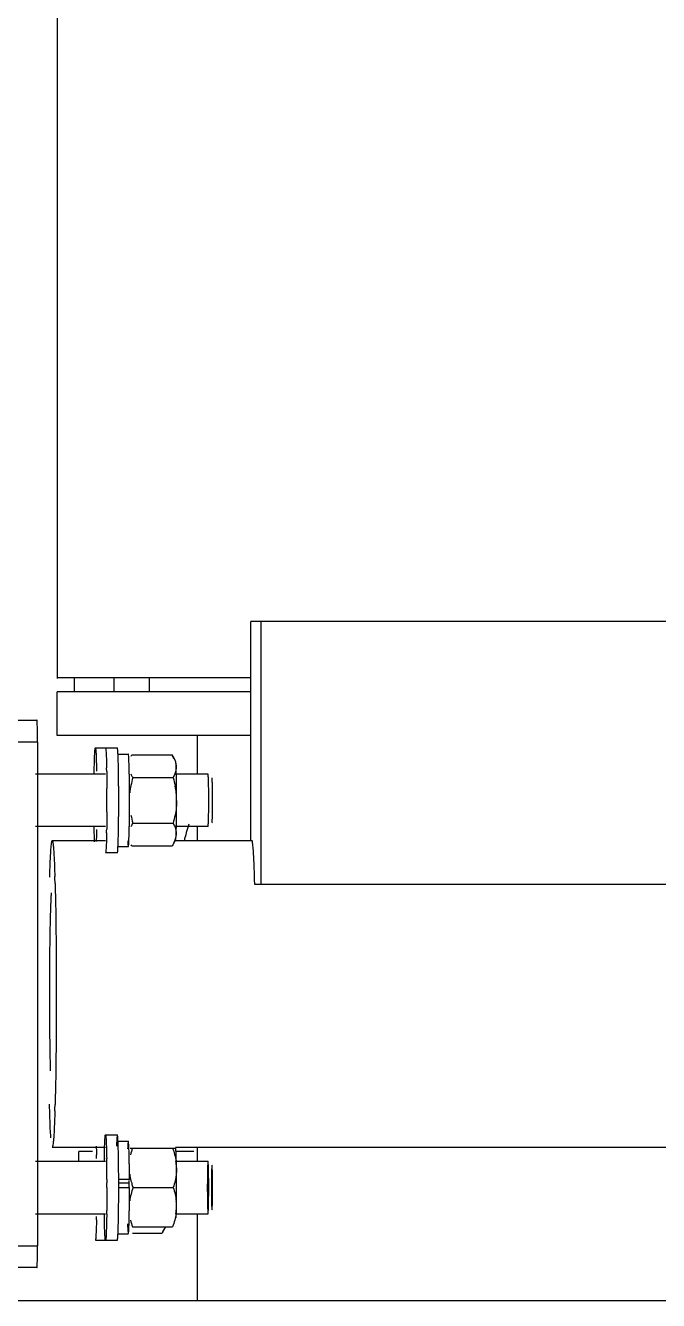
# Model space of a CAD drawing. Header units: millimetres. Extents: x 32496 to 166256, y 3504 to 23939.
# Drawn here: x 98440 to 98584.4, y 8093.1 to 8384.2 of the extents above; entities that cross this region are included whole.
import ezdxf

# ---------------------------------------------------------------- set-up
doc = ezdxf.new("R2010")
doc.units = ezdxf.units.MM
doc.layers.get('0').update_dxf_attribs({"lineweight": 35})
doc.layers.add('变压器模型_1__0', color=7, linetype='Continuous')

# ---------------------------------------------------------------- blocks, each defined once
blk = doc.blocks.new('gtrytrgtrr')
at = {"layer": '变压器模型_1__0', "color": 6, "linetype": 'Continuous'}
for p, q in [((66670.26, -72531.58), (66670.26, -72841.29)), ((66714.51, -72878.29), (66714.51, -72828.29)), ((66810.66, -72828.29), (66714.51, -72828.29)), ((66716.86, -72888.29), (66716.86, -72828.29)), ((66714.51, -72841.13), (66670.26, -72841.13)), ((66674.26, -72844.29), (66674.26, -72841.29)), ((66683.26, -72841.29), (66683.26, -72844.29)), ((66691.26, -72841.29), (66691.26, -72844.29)), ((66670.26, -72854.29), (66670.26, -72844.29)), ((66714.51, -72844.29), (66670.26, -72844.29)), ((66650.68, -72850.79), (66665.68, -72850.79)), ((66665.81, -72855.79), (66665.81, -72970.79)), ((66714.51, -72854.29), (66670.26, -72854.29)), ((66702.26, -72854.29), (66702.26, -72863.1)), ((66679.01, -72857.1), (66684.03, -72857.1)), ((66684.03, -72858.55), (66686.53, -72858.55)), ((66687.17, -72858.97), (66687.33, -72858.7)), ((66687.33, -72858.7), (66696.52, -72858.7)), ((66696.52, -72858.7), (66696.68, -72858.97)), ((66697.33, -72860.11), (66696.68, -72858.97)), ((66681.33, -72863.1), (66665.33, -72863.1)), ((66681.59, -72862.49), (66681.6, -72862.97)), ((66687.57, -72863.9), (66696.75, -72863.9)), ((66704.72, -72863.1), (66697.33, -72863.1)), ((66681.33, -72875.1), (66665.33, -72875.1)), ((66681.6, -72875.22), (66681.59, -72875.69)), ((66687.57, -72874.29), (66696.75, -72874.29)), ((66704.72, -72875.1), (66697.33, -72875.1)), ((66702.26, -72875.1), (66702.26, -72878.09)), ((66669.17, -72878.29), (66681.33, -72878.29)), ((66684.03, -72879.65), (66686.53, -72879.65)), ((66687.33, -72879.49), (66687.17, -72879.22)), ((66687.33, -72879.49), (66696.52, -72879.49)), ((66696.68, -72879.22), (66696.52, -72879.49)), ((66697.33, -72878.09), (66696.68, -72879.22)), ((66697.33, -72878.29), (66714.75, -72878.29)), ((66684.03, -72881.1), (66681.33, -72881.1)), ((66810.66, -72888.29), (66715.39, -72888.29)), ((66681.33, -72945.49), (66684.03, -72945.49)), ((66669.17, -72948.29), (66681.33, -72948.29)), ((66675.26, -72951.49), (66675.26, -72949.29)), ((66678.35, -72949.29), (66675.26, -72949.29)), ((66684.03, -72946.94), (66686.53, -72946.94)), ((66686.98, -72948.49), (66697.32, -72948.49)), ((66697.32, -72948.29), (66823.27, -72948.29)), ((66701.46, -72949.29), (66697.41, -72949.29)), ((66702.26, -72948.49), (66702.26, -72951.49)), ((66665.33, -72951.49), (66681.33, -72951.49)), ((66697.32, -72951.49), (66704.72, -72951.49)), ((66704.72, -72951.49), (66704.72, -72951.49)), ((66684.18, -72956.43), (66686.68, -72956.43)), ((66686.8, -72955.65), (66684.3, -72955.65)), ((66684.3, -72957.49), (66686.8, -72957.49)), ((66687.6, -72957.49), (66696.79, -72957.49)), ((66665.33, -72963.49), (66681.33, -72963.49)), ((66697.32, -72963.49), (66704.72, -72963.49)), ((66702.26, -72963.48), (66702.26, -72983.29)), ((66704.72, -72963.49), (66704.72, -72963.48)), ((66687.47, -72966.49), (66696.65, -72966.49)), ((66695.02, -72966.48), (66694.36, -72967.61)), ((66679.01, -72969.49), (66684.03, -72969.49)), ((66684.03, -72968.04), (66686.53, -72968.04)), ((66687.47, -72967.88), (66694.21, -72967.88)), ((66694.37, -72967.61), (66694.21, -72967.88)), ((66665.68, -72975.79), (66650.68, -72975.79)), ((66441.26, -72983.29), (66963.68, -72983.29))]:
    blk.add_line(p, q, dxfattribs=at)
at = {"layer": '变压器模型_1__0', "color": 9, "linetype": 'Continuous'}
for p, q in [((66665.81, -72855.79), (66653.82, -72855.79)), ((66653.82, -72970.79), (66665.81, -72970.79))]:
    blk.add_line(p, q, dxfattribs=at)
at = {"layer": '变压器模型_1__0', "color": 6, "linetype": 'Continuous'}
for centre, radius, start, end in [((66639.18, -72860.72), 45.05, 2.6935, 3.035), ((66439.2, -72866.65), 242.43, 0.9828, 1.1846), ((66429.9, -72866.88), 254.43, 0.9014, 1.1645), ((66443.08, -72867.49), 243.72, 0.848, 1.0477), ((66695.17, -72859.16), 8.96, 209.2763, 211.9436), ((66234.92, -72869.1), 446.72, 359.6639, 0.3483), ((66237.62, -72869.1), 446.72, 359.6517, 0.3361), ((66293.94, -72869.1), 392.86, 359.6628, 0.3372), ((66679.52, -72869.34), 18.05, 6.1649, 11.1228), ((66681.57, -72869.11), 15.99, 0.0421, 6.1297), ((66373.81, -72869.14), 323.74, 359.4632, 0.0079), ((66437.24, -72871.5), 244.39, 358.8326, 359.0179), ((66431.87, -72871.35), 252.46, 358.8185, 359.0985), ((66479.55, -72871.36), 207.23, 358.8277, 358.9504), ((66443.08, -72870.7), 243.72, 358.9523, 359.152), ((66750.26, -72890.79), 52.5, 162, 166.3241), ((66271.66, -72898.86), 398.3, 1.556, 1.7776), ((66267.52, -72927.6), 402.44, 358.2411, 358.4465), ((66652.48, -72949.85), 34.22, 2.6125, 3.4662), ((66436.88, -72955.04), 242.43, 0.9828, 1.1846), ((66403.88, -72955.67), 277.75, 0.8815, 0.9953), ((66373.93, -72956.13), 307.71, 0.7371, 0.8811), ((66337.1, -72956.61), 344.54, 0.6077, 0.7371), ((66378.39, -72956.11), 305.94, 0.7313, 0.9028), ((66483, -72955.14), 203.78, 1.051, 1.1923), ((66442.86, -72955.87), 243.93, 0.8516, 1.0495), ((66685.24, -72953.2), 12.29, 3.8818, 8.0421), ((66519.33, -72955.62), 178.21, 0.8467, 1.3567), ((66685.79, -72953.16), 11.73, 0.8756, 3.8717), ((66269.12, -72957.29), 412.52, 0.2291, 0.6027), ((66233.65, -72957.49), 447.99, 0.0002, 0.136), ((66236.21, -72957.49), 448.13, 0.0002, 0.138), ((66349.44, -72957.48), 337.32, 359.9988, 0.2643), ((66703.18, -72951.9), 16.54, 194.1444, 196.2945), ((66705.85, -72951.11), 19.33, 196.3241, 199.2543), ((66685.54, -72961.81), 11.99, 359.1837, 6.2139), ((66434.92, -72959.89), 244.39, 358.8326, 359.0179), ((66373.13, -72958.83), 308.5, 359.1187, 359.2683), ((66374.87, -72958.81), 309.46, 359.0981, 359.2996), ((66446.2, -72959.13), 240.59, 358.9289, 359.1646), ((66685.46, -72961.79), 12.06, 351.9245, 359.0759), ((66584.14, -72960.88), 113.39, 358.2302, 358.6387), ((66534.09, -72959.67), 163.46, 358.6324, 358.956), ((66493.72, -72958.91), 203.83, 358.95, 359.1364), ((66619.47, -72963.59), 67.26, 357.3635, 358.121)]:
    blk.add_arc(centre, radius, start, end, dxfattribs=at)
for points, knots in [([(66665.81, -72855.79), (66665.81, -72855.15), (66665.8, -72853.98), (66665.79, -72852.58), (66665.75, -72851.7), (66665.75, -72851.21), (66665.69, -72850.99), (66665.72, -72850.79), (66665.68, -72850.79)], [0, 0, 0, 0, 0.381777, 0.706451, 0.830657, 0.922865, 0.979922, 1, 1, 1, 1]), ([(66678.82, -72859.7), (66678.83, -72859.44), (66678.86, -72858.68), (66678.89, -72857.91), (66678.94, -72857.41)], [0, 0, 0, 0, 0.333885, 1, 1, 1, 1]), ([(66678.94, -72857.41), (66678.95, -72857.36), (66678.97, -72857.28), (66678.95, -72857.1), (66679.01, -72857.1)], [0, 0, 0, 0, 0.428297, 1, 1, 1, 1]), ([(66679.01, -72857.1), (66679.07, -72857.1), (66679.05, -72857.44), (66679.15, -72857.81), (66679.16, -72858.67), (66679.2, -72859.28), (66679.21, -72859.64)], [0, 0, 0, 0, 0.067125, 0.259821, 0.57384, 1, 1, 1, 1]), ([(66681.33, -72857.1), (66681.36, -72857.1), (66681.37, -72857.25), (66681.41, -72857.44), (66681.44, -72857.85), (66681.46, -72858.15), (66681.47, -72858.32)], [0, 0, 0, 0, 0.069702, 0.260174, 0.571225, 1, 1, 1, 1]), ([(66681.47, -72858.32), (66681.48, -72858.54), (66681.53, -72859.65), (66681.56, -72860.75), (66681.57, -72861.64)], [0, 0, 0, 0, 0.196806, 1, 1, 1, 1]), ([(66684.17, -72858.34), (66684.16, -72858.16), (66684.14, -72857.86), (66684.11, -72857.44), (66684.07, -72857.26), (66684.06, -72857.1), (66684.03, -72857.1)], [0, 0, 0, 0, 0.428782, 0.739861, 0.93035, 1, 1, 1, 1]), ([(66684.27, -72861.71), (66684.27, -72861.41), (66684.24, -72860.37), (66684.21, -72859.34), (66684.18, -72858.6)], [0, 0, 0, 0, 0.292562, 1, 1, 1, 1]), ([(66686.55, -72858.6), (66686.55, -72858.59), (66686.55, -72858.57), (66686.53, -72858.55), (66686.53, -72858.55)], [0, 0, 0, 0, 0.689902, 1, 1, 1, 1]), ([(66686.58, -72858.77), (66686.58, -72858.74), (66686.57, -72858.68), (66686.56, -72858.63), (66686.55, -72858.6)], [0, 0, 0, 0, 0.580511, 1, 1, 1, 1]), ([(66686.65, -72859.63), (66686.64, -72859.54), (66686.63, -72859.25), (66686.61, -72858.97), (66686.58, -72858.77)], [0, 0, 0, 0, 0.317413, 1, 1, 1, 1]), ([(66678.74, -72863.01), (66678.75, -72862.7), (66678.77, -72861.6), (66678.79, -72860.49), (66678.82, -72859.7)], [0, 0, 0, 0, 0.279193, 1, 1, 1, 1]), ([(66679.21, -72859.64), (66679.21, -72859.85), (66679.24, -72860.79), (66679.26, -72861.73), (66679.28, -72862.46)], [0, 0, 0, 0, 0.221177, 1, 1, 1, 1]), ([(66686.75, -72863.03), (66686.75, -72862.69), (66686.72, -72861.56), (66686.69, -72860.42), (66686.65, -72859.63)], [0, 0, 0, 0, 0.30292, 1, 1, 1, 1]), ([(66697.44, -72861.3), (66697.43, -72861.18), (66697.42, -72860.83), (66697.4, -72860.47), (66697.36, -72860.23)], [0, 0, 0, 0, 0.337315, 1, 1, 1, 1]), ([(66697.5, -72863.31), (66697.5, -72863.12), (66697.48, -72862.45), (66697.46, -72861.78), (66697.44, -72861.3)], [0, 0, 0, 0, 0.288228, 1, 1, 1, 1]), ([(66681.6, -72862.97), (66681.6, -72863.24), (66681.62, -72864.38), (66681.63, -72865.51), (66681.63, -72866.38)], [0, 0, 0, 0, 0.237739, 1, 1, 1, 1]), ([(66684.33, -72866.48), (66684.33, -72866.16), (66684.32, -72864.96), (66684.31, -72863.76), (66684.3, -72862.88)], [0, 0, 0, 0, 0.261388, 1, 1, 1, 1]), ([(66686.8, -72866.79), (66686.79, -72866.05), (66686.78, -72865.08), (66686.77, -72864.11), (66686.77, -72863.88)], [0, 0, 0, 0, 0.76133, 1, 1, 1, 1]), ([(66697.56, -72869.1), (66697.56, -72868.58), (66697.55, -72866.65), (66697.53, -72864.72), (66697.5, -72863.31)], [0, 0, 0, 0, 0.269708, 1, 1, 1, 1]), ([(66704.8, -72863.9), (66704.79, -72863.7), (66704.71, -72863.53), (66704.79, -72863.1), (66704.72, -72863.1)], [0, 0, 0, 0, 0.740906, 1, 1, 1, 1]), ([(66705.74, -72871.65), (66705.75, -72870.8), (66705.76, -72869.51), (66705.75, -72867.82), (66705.74, -72866.6), (66705.71, -72865.6), (66705.72, -72864.74), (66705.62, -72864.36), (66705.68, -72864), (66705.62, -72864)], [0, 0, 0, 0, 0.332862, 0.50523, 0.665972, 0.803941, 0.910047, 0.976678, 1, 1, 1, 1]), ([(66681.63, -72871.72), (66681.63, -72872.02), (66681.62, -72873.19), (66681.61, -72874.36), (66681.6, -72875.22)], [0, 0, 0, 0, 0.260923, 1, 1, 1, 1]), ([(66684.3, -72875.32), (66684.3, -72875.04), (66684.32, -72873.87), (66684.33, -72872.7), (66684.33, -72871.81)], [0, 0, 0, 0, 0.237177, 1, 1, 1, 1]), ([(66686.77, -72874.31), (66686.77, -72874.08), (66686.78, -72873.11), (66686.79, -72872.15), (66686.8, -72871.41)], [0, 0, 0, 0, 0.23867, 1, 1, 1, 1]), ([(66697.5, -72874.88), (66697.51, -72874.67), (66697.53, -72873.77), (66697.54, -72872.87), (66697.54, -72872.17)], [0, 0, 0, 0, 0.230155, 1, 1, 1, 1]), ([(66705.62, -72874.2), (66705.68, -72874.2), (66705.62, -72873.84), (66705.72, -72873.46), (66705.7, -72872.61), (66705.73, -72872.01), (66705.74, -72871.65)], [0, 0, 0, 0, 0.069801, 0.269221, 0.586817, 1, 1, 1, 1]), ([(66678.82, -72878.55), (66678.81, -72878.31), (66678.78, -72877.18), (66678.76, -72876.06), (66678.74, -72875.18)], [0, 0, 0, 0, 0.217861, 1, 1, 1, 1]), ([(66679.28, -72875.73), (66679.27, -72875.99), (66679.25, -72876.91), (66679.23, -72877.83), (66679.21, -72878.5)], [0, 0, 0, 0, 0.27641, 1, 1, 1, 1]), ([(66681.58, -72876.48), (66681.57, -72876.82), (66681.54, -72877.95), (66681.51, -72879.07), (66681.47, -72879.86)], [0, 0, 0, 0, 0.300006, 1, 1, 1, 1]), ([(66684.17, -72879.71), (66684.18, -72879.5), (66684.23, -72878.45), (66684.26, -72877.39), (66684.27, -72876.55)], [0, 0, 0, 0, 0.201911, 1, 1, 1, 1]), ([(66686.66, -72878.4), (66686.67, -72878.21), (66686.71, -72877.28), (66686.73, -72876.35), (66686.74, -72875.6)], [0, 0, 0, 0, 0.202582, 1, 1, 1, 1]), ([(66697.36, -72877.96), (66697.37, -72877.9), (66697.41, -72877.55), (66697.43, -72877.19), (66697.44, -72876.89)], [0, 0, 0, 0, 0.160483, 1, 1, 1, 1]), ([(66697.44, -72876.89), (66697.45, -72876.75), (66697.47, -72876.08), (66697.49, -72875.41), (66697.5, -72874.88)], [0, 0, 0, 0, 0.209541, 1, 1, 1, 1]), ([(66704.72, -72875.1), (66704.79, -72875.1), (66704.71, -72874.67), (66704.79, -72874.49), (66704.8, -72874.29)], [0, 0, 0, 0, 0.259094, 1, 1, 1, 1]), ([(66668.58, -72886.63), (66668.62, -72885.44), (66668.69, -72883.38), (66668.81, -72880.99), (66668.92, -72879.6), (66668.99, -72878.89), (66669.07, -72878.55), (66669.12, -72878.29), (66669.17, -72878.29)], [0, 0, 0, 0, 0.425037, 0.738955, 0.850833, 0.931647, 0.981101, 1, 1, 1, 1]), ([(66669.17, -72878.29), (66669.23, -72878.29), (66669.28, -72878.55), (66669.35, -72878.89), (66669.42, -72879.59), (66669.47, -72880.11), (66669.49, -72880.42)], [0, 0, 0, 0, 0.072468, 0.261915, 0.571462, 1, 1, 1, 1]), ([(66681.47, -72879.86), (66681.46, -72880.04), (66681.44, -72880.34), (66681.41, -72880.75), (66681.37, -72880.94), (66681.36, -72881.1), (66681.33, -72881.1)], [0, 0, 0, 0, 0.428782, 0.739861, 0.93035, 1, 1, 1, 1]), ([(66684.03, -72881.1), (66684.06, -72881.1), (66684.07, -72880.92), (66684.12, -72880.71), (66684.14, -72880.25), (66684.16, -72879.91), (66684.17, -72879.71)], [0, 0, 0, 0, 0.069215, 0.259854, 0.571166, 1, 1, 1, 1]), ([(66686.39, -72878.36), (66686.4, -72878.5), (66686.42, -72878.9), (66686.44, -72879.3), (66686.49, -72879.55)], [0, 0, 0, 0, 0.351842, 1, 1, 1, 1]), ([(66686.49, -72879.55), (66686.49, -72879.57), (66686.5, -72879.6), (66686.52, -72879.65), (66686.53, -72879.65)], [0, 0, 0, 0, 0.710531, 1, 1, 1, 1]), ([(66686.53, -72879.65), (66686.56, -72879.65), (66686.56, -72879.49), (66686.61, -72879.3), (66686.63, -72878.88), (66686.65, -72878.58), (66686.66, -72878.4)], [0, 0, 0, 0, 0.069117, 0.259791, 0.571158, 1, 1, 1, 1]), ([(66715.2, -72882.86), (66715.17, -72882.2), (66715.1, -72881.1), (66715.03, -72879.57), (66714.87, -72878.88), (66714.85, -72878.29), (66714.75, -72878.29)], [0, 0, 0, 0, 0.42911, 0.741209, 0.931609, 1, 1, 1, 1]), ([(66669.49, -72880.42), (66669.52, -72880.81), (66669.64, -72882.84), (66669.71, -72884.87), (66669.76, -72886.51)], [0, 0, 0, 0, 0.192811, 1, 1, 1, 1]), ([(66715.39, -72888.29), (66715.37, -72887.78), (66715.32, -72885.97), (66715.26, -72884.16), (66715.2, -72882.86)], [0, 0, 0, 0, 0.281058, 1, 1, 1, 1]), ([(66669.81, -72888.05), (66670.04, -72896.45), (66670.14, -72913.28), (66670.04, -72930.1), (66669.81, -72938.51)], [0, 0, 0, 0, 0.499888, 1, 1, 1, 1]), ([(66668.92, -72890.22), (66668.9, -72890.56), (66668.81, -72892.36), (66668.75, -72894.17), (66668.71, -72895.62)], [0, 0, 0, 0, 0.194272, 1, 1, 1, 1]), ([(66668.71, -72895.62), (66668.7, -72896.22), (66668.63, -72898.89), (66668.59, -72901.57), (66668.57, -72903.64)], [0, 0, 0, 0, 0.224375, 1, 1, 1, 1]), ([(66668.57, -72903.64), (66668.55, -72905.2), (66668.5, -72911.57), (66668.52, -72917.94), (66668.57, -72922.75)], [0, 0, 0, 0, 0.244834, 1, 1, 1, 1]), ([(66668.57, -72922.75), (66668.58, -72923.49), (66668.61, -72926.19), (66668.66, -72928.89), (66668.71, -72930.86)], [0, 0, 0, 0, 0.272969, 1, 1, 1, 1]), ([(66668.86, -72946.16), (66668.83, -72945.68), (66668.67, -72943.11), (66668.59, -72940.53), (66668.54, -72938.44)], [0, 0, 0, 0, 0.186157, 1, 1, 1, 1]), ([(66669.77, -72939.96), (66669.73, -72941.14), (66669.66, -72943.2), (66669.54, -72945.59), (66669.43, -72946.98), (66669.35, -72947.69), (66669.28, -72948.03), (66669.23, -72948.29), (66669.17, -72948.29)], [0, 0, 0, 0, 0.425037, 0.738955, 0.850833, 0.931647, 0.981101, 1, 1, 1, 1]), ([(66681.13, -72948.08), (66681.14, -72947.83), (66681.17, -72947.07), (66681.2, -72946.3), (66681.26, -72945.8)], [0, 0, 0, 0, 0.333885, 1, 1, 1, 1]), ([(66681.26, -72945.8), (66681.26, -72945.75), (66681.29, -72945.67), (66681.27, -72945.49), (66681.33, -72945.49)], [0, 0, 0, 0, 0.428297, 1, 1, 1, 1]), ([(66681.33, -72945.49), (66681.39, -72945.49), (66681.37, -72945.83), (66681.46, -72946.2), (66681.48, -72947.06), (66681.51, -72947.67), (66681.52, -72948.03)], [0, 0, 0, 0, 0.067125, 0.259821, 0.57384, 1, 1, 1, 1]), ([(66684.03, -72945.49), (66683.97, -72945.49), (66683.99, -72945.83), (66683.89, -72946.2), (66683.88, -72947.06), (66683.85, -72947.67), (66683.83, -72948.03)], [0, 0, 0, 0, 0.067125, 0.259821, 0.57384, 1, 1, 1, 1]), ([(66684.1, -72945.8), (66684.09, -72945.75), (66684.07, -72945.67), (66684.09, -72945.49), (66684.03, -72945.49)], [0, 0, 0, 0, 0.428297, 1, 1, 1, 1]), ([(66684.16, -72946.67), (66684.16, -72946.58), (66684.14, -72946.29), (66684.12, -72946), (66684.1, -72945.8)], [0, 0, 0, 0, 0.307698, 1, 1, 1, 1]), ([(66684.22, -72948.08), (66684.22, -72947.95), (66684.2, -72947.48), (66684.18, -72947.01), (66684.16, -72946.67)], [0, 0, 0, 0, 0.282726, 1, 1, 1, 1]), ([(66679.21, -72948.06), (66679.21, -72948.21), (66679.23, -72948.87), (66679.25, -72949.52), (66679.26, -72950.03)], [0, 0, 0, 0, 0.227766, 1, 1, 1, 1]), ([(66681.06, -72951.4), (66681.06, -72951.09), (66681.08, -72949.99), (66681.11, -72948.88), (66681.13, -72948.08)], [0, 0, 0, 0, 0.279193, 1, 1, 1, 1]), ([(66681.52, -72948.03), (66681.53, -72948.24), (66681.56, -72949.18), (66681.58, -72950.12), (66681.59, -72950.85)], [0, 0, 0, 0, 0.221177, 1, 1, 1, 1]), ([(66684.3, -72951.29), (66684.29, -72950.99), (66684.27, -72949.92), (66684.25, -72948.85), (66684.22, -72948.08)], [0, 0, 0, 0, 0.278673, 1, 1, 1, 1]), ([(66686.53, -72946.94), (66686.49, -72946.93), (66686.49, -72947.17), (66686.43, -72947.41), (66686.41, -72947.99), (66686.39, -72948.4), (66686.38, -72948.65)], [0, 0, 0, 0, 0.066438, 0.258187, 0.571414, 1, 1, 1, 1]), ([(66686.63, -72947.78), (66686.62, -72947.57), (66686.55, -72947.37), (66686.6, -72946.95), (66686.53, -72946.94)], [0, 0, 0, 0, 0.737995, 1, 1, 1, 1]), ([(66686.74, -72950.9), (66686.74, -72950.65), (66686.72, -72949.78), (66686.69, -72948.91), (66686.66, -72948.29)], [0, 0, 0, 0, 0.29167, 1, 1, 1, 1]), ([(66697.4, -72949.03), (66697.39, -72948.89), (66697.35, -72948.77), (66697.37, -72948.49), (66697.32, -72948.49)], [0, 0, 0, 0, 0.740027, 1, 1, 1, 1]), ([(66697.5, -72951.4), (66697.49, -72951.15), (66697.47, -72950.36), (66697.44, -72949.57), (66697.4, -72949.03)], [0, 0, 0, 0, 0.316073, 1, 1, 1, 1]), ([(66684.34, -72956.41), (66684.34, -72956.05), (66684.33, -72954.65), (66684.32, -72953.24), (66684.31, -72952.2)], [0, 0, 0, 0, 0.257781, 1, 1, 1, 1]), ([(66686.8, -72955.65), (66686.8, -72955.36), (66686.79, -72954.22), (66686.78, -72953.09), (66686.77, -72952.25)], [0, 0, 0, 0, 0.259239, 1, 1, 1, 1]), ([(66704.64, -72952.29), (66704.63, -72952.43), (66704.61, -72953.17), (66704.59, -72953.9), (66704.58, -72954.49)], [0, 0, 0, 0, 0.19848, 1, 1, 1, 1]), ([(66704.72, -72951.49), (66704.65, -72951.49), (66704.73, -72951.92), (66704.65, -72952.09), (66704.64, -72952.29)], [0, 0, 0, 0, 0.259472, 1, 1, 1, 1]), ([(66704.8, -72952.29), (66704.79, -72952.1), (66704.74, -72951.85), (66704.78, -72951.54), (66704.72, -72951.49)], [0, 0, 0, 0, 0.71721, 1, 1, 1, 1]), ([(66704.88, -72957.49), (66704.88, -72956.97), (66704.87, -72955.24), (66704.85, -72953.5), (66704.8, -72952.29)], [0, 0, 0, 0, 0.297707, 1, 1, 1, 1]), ([(66705.62, -72952.39), (66705.59, -72952.35), (66705.59, -72952.78), (66705.54, -72953.05), (66705.53, -72953.96), (66705.51, -72954.55), (66705.5, -72954.9)], [0, 0, 0, 0, 0.059195, 0.255159, 0.576201, 1, 1, 1, 1]), ([(66705.75, -72957.49), (66705.75, -72956.85), (66705.75, -72955.66), (66705.73, -72954.26), (66705.7, -72953.35), (66705.69, -72952.87), (66705.64, -72952.58), (66705.65, -72952.42), (66705.62, -72952.39)], [0, 0, 0, 0, 0.375766, 0.69732, 0.821679, 0.915471, 0.975522, 1, 1, 1, 1]), ([(66697.55, -72959.05), (66697.56, -72958.53), (66697.56, -72956.51), (66697.55, -72954.49), (66697.53, -72952.99)], [0, 0, 0, 0, 0.257767, 1, 1, 1, 1]), ([(66704.58, -72954.49), (66704.58, -72954.72), (66704.57, -72955.72), (66704.56, -72956.72), (66704.56, -72957.49)], [0, 0, 0, 0, 0.235642, 1, 1, 1, 1]), ([(66705.5, -72954.9), (66705.5, -72955.11), (66705.49, -72955.97), (66705.49, -72956.83), (66705.49, -72957.49)], [0, 0, 0, 0, 0.235202, 1, 1, 1, 1]), ([(66681.64, -72957.49), (66681.64, -72957.94), (66681.64, -72959.7), (66681.63, -72961.46), (66681.61, -72962.77)], [0, 0, 0, 0, 0.256926, 1, 1, 1, 1]), ([(66684.32, -72962.03), (66684.32, -72961.67), (66684.34, -72960.15), (66684.34, -72958.63), (66684.34, -72957.49)], [0, 0, 0, 0, 0.242547, 1, 1, 1, 1]), ([(66686.77, -72962.15), (66686.78, -72961.78), (66686.8, -72960.23), (66686.8, -72958.67), (66686.8, -72957.49)], [0, 0, 0, 0, 0.239034, 1, 1, 1, 1]), ([(66704.56, -72957.49), (66704.56, -72958), (66704.57, -72959.73), (66704.59, -72961.47), (66704.64, -72962.68)], [0, 0, 0, 0, 0.297707, 1, 1, 1, 1]), ([(66704.86, -72960.49), (66704.86, -72960.25), (66704.87, -72959.25), (66704.88, -72958.25), (66704.88, -72957.49)], [0, 0, 0, 0, 0.235642, 1, 1, 1, 1]), ([(66705.49, -72957.49), (66705.49, -72958.15), (66705.49, -72959.36), (66705.52, -72960.81), (66705.54, -72961.7), (66705.57, -72962.22), (66705.58, -72962.37), (66705.61, -72962.6), (66705.62, -72962.58)], [0, 0, 0, 0, 0.388231, 0.716235, 0.840199, 0.930656, 0.984494, 1, 1, 1, 1]), ([(66705.73, -72960.07), (66705.74, -72959.87), (66705.75, -72959), (66705.75, -72958.14), (66705.75, -72957.49)], [0, 0, 0, 0, 0.235202, 1, 1, 1, 1]), ([(66697.53, -72961.99), (66697.53, -72961.75), (66697.54, -72960.78), (66697.55, -72959.8), (66697.55, -72959.05)], [0, 0, 0, 0, 0.236446, 1, 1, 1, 1]), ([(66704.8, -72962.68), (66704.81, -72962.54), (66704.83, -72961.8), (66704.85, -72961.07), (66704.86, -72960.49)], [0, 0, 0, 0, 0.19848, 1, 1, 1, 1]), ([(66705.62, -72962.58), (66705.67, -72962.53), (66705.64, -72962.26), (66705.71, -72961.79), (66705.71, -72961.01), (66705.73, -72960.41), (66705.73, -72960.07)], [0, 0, 0, 0, 0.079912, 0.282005, 0.595283, 1, 1, 1, 1]), ([(66681.13, -72966.94), (66681.13, -72966.7), (66681.09, -72965.57), (66681.07, -72964.45), (66681.06, -72963.57)], [0, 0, 0, 0, 0.217861, 1, 1, 1, 1]), ([(66681.59, -72964.12), (66681.59, -72964.38), (66681.57, -72965.3), (66681.55, -72966.22), (66681.52, -72966.89)], [0, 0, 0, 0, 0.27641, 1, 1, 1, 1]), ([(66684.22, -72966.94), (66684.23, -72966.7), (66684.26, -72965.62), (66684.28, -72964.53), (66684.3, -72963.68)], [0, 0, 0, 0, 0.218493, 1, 1, 1, 1]), ([(66686.7, -72965.8), (66686.7, -72965.64), (66686.72, -72964.91), (66686.74, -72964.19), (66686.75, -72963.63)], [0, 0, 0, 0, 0.223548, 1, 1, 1, 1]), ([(66704.64, -72962.68), (66704.65, -72962.88), (66704.73, -72963.06), (66704.65, -72963.49), (66704.72, -72963.49)], [0, 0, 0, 0, 0.740528, 1, 1, 1, 1]), ([(66704.72, -72963.48), (66704.78, -72963.43), (66704.74, -72963.12), (66704.79, -72962.87), (66704.8, -72962.68)], [0, 0, 0, 0, 0.28279, 1, 1, 1, 1]), ([(66679.26, -72964.87), (66679.25, -72965.21), (66679.23, -72966.33), (66679.2, -72967.46), (66679.15, -72968.25)], [0, 0, 0, 0, 0.300006, 1, 1, 1, 1]), ([(66681.33, -72969.48), (66681.27, -72969.48), (66681.29, -72969.15), (66681.2, -72968.77), (66681.18, -72967.91), (66681.15, -72967.3), (66681.13, -72966.94)], [0, 0, 0, 0, 0.067125, 0.259821, 0.57384, 1, 1, 1, 1]), ([(66681.52, -72966.89), (66681.51, -72967.14), (66681.48, -72967.9), (66681.46, -72968.67), (66681.4, -72969.17)], [0, 0, 0, 0, 0.333885, 1, 1, 1, 1]), ([(66684.16, -72968.3), (66684.17, -72968.2), (66684.19, -72967.75), (66684.21, -72967.3), (66684.22, -72966.94)], [0, 0, 0, 0, 0.217433, 1, 1, 1, 1]), ([(66686.35, -72965.75), (66686.36, -72965.98), (66686.39, -72966.65), (66686.41, -72967.32), (66686.46, -72967.76)], [0, 0, 0, 0, 0.333885, 1, 1, 1, 1]), ([(66686.53, -72968.03), (66686.56, -72968.03), (66686.56, -72967.86), (66686.61, -72967.66), (66686.63, -72967.21), (66686.65, -72966.88), (66686.66, -72966.69)], [0, 0, 0, 0, 0.067887, 0.258072, 0.570876, 1, 1, 1, 1]), ([(66697.31, -72966.47), (66697.31, -72966.47), (66697.31, -72966.48), (66697.32, -72966.49), (66697.32, -72966.49)], [0, 0, 0, 0, 0.637997, 1, 1, 1, 1]), ([(66679.04, -72969.43), (66679.04, -72969.45), (66679.03, -72969.46), (66679.02, -72969.49), (66679.01, -72969.49)], [0, 0, 0, 0, 0.682297, 1, 1, 1, 1]), ([(66679.08, -72969.23), (66679.07, -72969.27), (66679.06, -72969.34), (66679.05, -72969.41), (66679.04, -72969.43)], [0, 0, 0, 0, 0.588998, 1, 1, 1, 1]), ([(66679.15, -72968.25), (66679.15, -72968.35), (66679.13, -72968.68), (66679.11, -72969.01), (66679.08, -72969.23)], [0, 0, 0, 0, 0.31793, 1, 1, 1, 1]), ([(66681.4, -72969.17), (66681.39, -72969.22), (66681.37, -72969.3), (66681.39, -72969.48), (66681.33, -72969.48)], [0, 0, 0, 0, 0.428297, 1, 1, 1, 1]), ([(66683.96, -72969.17), (66683.96, -72969.22), (66683.98, -72969.3), (66683.97, -72969.48), (66684.03, -72969.48)], [0, 0, 0, 0, 0.428297, 1, 1, 1, 1]), ([(66684.03, -72969.48), (66684.05, -72969.48), (66684.07, -72969.34), (66684.14, -72969.01), (66684.15, -72968.59), (66684.16, -72968.3)], [0, 0, 0, 0, 0.068814, 0.25809, 1, 1, 1, 1]), ([(66686.46, -72967.76), (66686.47, -72967.83), (66686.49, -72967.9), (66686.5, -72968.03), (66686.53, -72968.03)], [0, 0, 0, 0, 0.733464, 1, 1, 1, 1]), ([(66665.68, -72975.79), (66665.72, -72975.79), (66665.69, -72975.59), (66665.75, -72975.38), (66665.75, -72974.88), (66665.79, -72974), (66665.8, -72972.6), (66665.81, -72971.43), (66665.81, -72970.79)], [0, 0, 0, 0, 0.020077, 0.077133, 0.16934, 0.293545, 0.618221, 1, 1, 1, 1])]:
    blk.add_open_spline(points, degree=3, knots=knots, dxfattribs=at)
for points in [[(66696.92, -72859.6), (66696.81, -72859.29), (66696.67, -72858.99), (66696.52, -72858.7)], [(66696.68, -72858.97), (66697.09, -72859.68), (66697.4, -72860.49), (66697.44, -72861.3)], [(66697.44, -72861.3), (66697.47, -72861.88), (66697.35, -72862.47), (66697.16, -72863.01)], [(66687.08, -72863.01), (66687.17, -72863.19), (66687.26, -72863.37), (66687.35, -72863.54)], [(66687.57, -72863.9), (66687.4, -72864.49), (66687.25, -72865.08), (66687.12, -72865.68)], [(66697.16, -72863.01), (66697.05, -72863.31), (66696.91, -72863.61), (66696.75, -72863.9)], [(66696.75, -72863.9), (66696.94, -72864.55), (66697.1, -72865.2), (66697.23, -72865.86)], [(66704.8, -72874.29), (66704.88, -72872.56), (66704.88, -72869.1), (66704.88, -72865.63), (66704.8, -72863.9)], [(66687.12, -72865.68), (66687.01, -72866.25), (66686.92, -72866.82), (66686.85, -72867.4)], [(66697.56, -72869.1), (66697.56, -72870.24), (66697.43, -72871.39), (66697.2, -72872.5)], [(66687.12, -72872.51), (66687.25, -72873.11), (66687.4, -72873.71), (66687.57, -72874.29)], [(66697.2, -72872.5), (66697.08, -72873.11), (66696.92, -72873.7), (66696.75, -72874.29)], [(66687.57, -72874.29), (66687.4, -72874.55), (66687.25, -72874.82), (66687.12, -72875.1)], [(66696.75, -72874.29), (66696.89, -72874.55), (66697.02, -72874.82), (66697.12, -72875.1)], [(66697.44, -72876.89), (66697.41, -72877.48), (66697.25, -72878.06), (66697, -72878.6)], [(66697.12, -72875.1), (66697.24, -72875.4), (66697.33, -72875.72), (66697.39, -72876.04)], [(66697.39, -72876.04), (66697.43, -72876.32), (66697.45, -72876.61), (66697.44, -72876.89)], [(66697, -72878.6), (66696.91, -72878.81), (66696.8, -72879.02), (66696.68, -72879.22)], [(66687.47, -72948.49), (66687.3, -72948.99), (66687.16, -72949.51), (66687.05, -72950.03)], [(66696.65, -72948.49), (66696.99, -72949.46), (66697.26, -72950.46), (66697.41, -72951.49)], [(66686.84, -72954.46), (66686.91, -72954.96), (66687.01, -72955.46), (66687.14, -72955.95)], [(66697.53, -72952.99), (66697.54, -72953.97), (66697.42, -72954.97), (66697.21, -72955.94)], [(66681.64, -72955.64), (66681.64, -72955.9), (66681.64, -72956.16), (66681.64, -72956.42)], [(66687.6, -72957.49), (66687.26, -72958.47), (66686.99, -72959.48), (66686.84, -72960.51)], [(66697.21, -72955.94), (66697.1, -72956.46), (66696.95, -72956.98), (66696.79, -72957.49)], [(66696.79, -72957.49), (66696.95, -72957.98), (66697.09, -72958.48), (66697.2, -72958.99)], [(66697.2, -72958.99), (66697.31, -72959.49), (66697.4, -72960), (66697.46, -72960.52)], [(66681.6, -72963.57), (66681.6, -72963.75), (66681.59, -72963.94), (66681.59, -72964.12)], [(66684.31, -72962.59), (66684.31, -72962.41), (66684.32, -72962.22), (66684.32, -72962.03)], [(66686.77, -72962.64), (66686.77, -72962.48), (66686.77, -72962.32), (66686.77, -72962.15)], [(66697.41, -72963.49), (66697.34, -72963.97), (66697.24, -72964.46), (66697.12, -72964.94)], [(66687.05, -72964.95), (66687.16, -72965.46), (66687.3, -72965.98), (66687.47, -72966.49)], [(66694.69, -72966.98), (66694.59, -72967.2), (66694.48, -72967.41), (66694.36, -72967.61)], [(66697.12, -72964.94), (66696.99, -72965.46), (66696.83, -72965.98), (66696.65, -72966.49)]]:
    blk.add_open_spline(points, degree=3, dxfattribs=at)

msp = doc.modelspace()

# ---------------------------------------------------------------- block references
msp.add_blockref('gtrytrgtrr', (31776.885, 81076.369))

doc.saveas('drawing.dxf')
